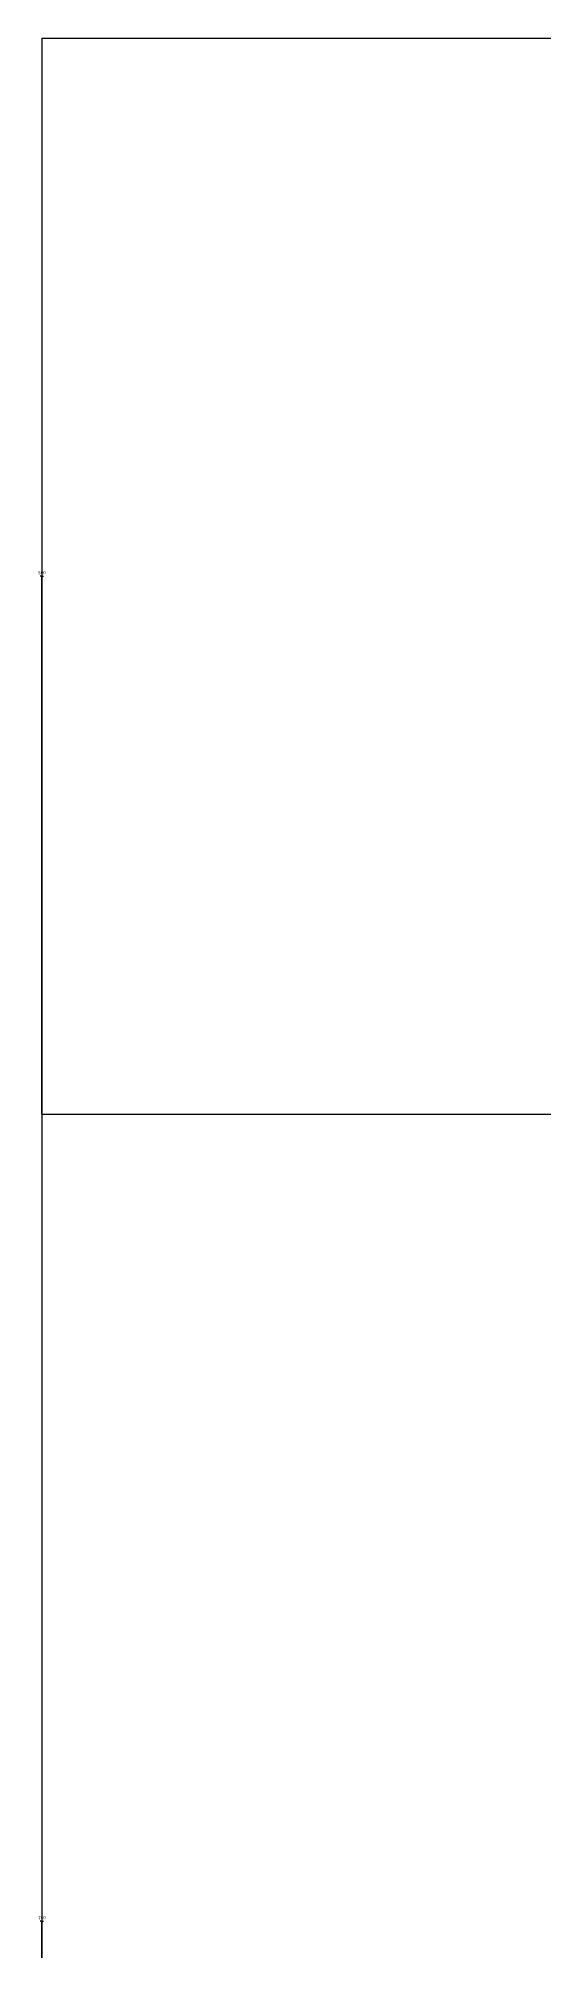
# Model space of a CAD drawing. Header units: metres. Extents: x 4568 to 182545, y -86951 to 35529.
# Drawn here: x 25852 to 26010, y -67798 to -67201 of the extents above; entities that cross this region are included whole.
import ezdxf

# ---------------------------------------------------------------- set-up
doc = ezdxf.new("R2010")
doc.units = ezdxf.units.M
for name, color, linetype in [('AXIS', 9, 'Continuous'), ('CCX', 7, 'Continuous'), ('LIS', 2, 'Continuous')]:
    doc.layers.add(name, color=color, linetype=linetype)
doc.dimstyles.get("Standard").update_dxf_attribs({"dimtxt": 2.5, "dimasz": 2.5, "dimexe": 1.25, "dimexo": 0.625, "dimtad": 1, "dimcen": 2.5, "dimazin": 3, "dimtfac": 1, "dimtmove": 0, "dimatfit": 3})

# ---------------------------------------------------------------- blocks, each defined once
blk = doc.blocks.new('_CLOSEDFILLED')
at = {"color": 0, "linetype": 'BYBLOCK'}
blk.add_solid([(-1, 0.2), (0, 0), (-1, -0.2)], dxfattribs=at)
blk = doc.blocks.new('*D512')
for p, q in [((25852.94, -67537.04), (25852.94, -67789.17)), ((25852.69, -67789.17), (25852.44, -67789.17)), ((25852.94, -68041.3), (25852.94, -67789.17)), ((25852.94, -67789.17), (25852.94, -67789.17)), ((25853.19, -67789.17), (25853.44, -67789.17))]:
    blk.add_line(p, q)
at = {"layer": 'Defpoints'}
for p in [(25852.94, -67537.04), (25852.94, -67789.17), (25852.94, -68041.3)]:
    blk.add_point(p, dxfattribs=at)
at = {"layer": 'CCX', "xscale": 0.25, "yscale": 0.25}
blk.add_blockref('_CLOSEDFILLED', (25852.94, -67789.17), dxfattribs=at)
at = {"layer": 'CCX', "xscale": 0.25, "yscale": 0.25, "rotation": 180}
blk.add_blockref('_CLOSEDFILLED', (25852.94, -67789.17), dxfattribs=at)
at = {"layer": 'CCX', "insert": (25852.94, -67788.045), "char_height": 1, "attachment_point": 5}
blk.add_mtext('750', dxfattribs=at)
blk = doc.blocks.new('*D514')
for p, q in [((25852.94, -67200.86), (25852.94, -67368.95)), ((25852.69, -67368.95), (25852.44, -67368.95)), ((25852.94, -67537.04), (25852.94, -67368.95)), ((25852.94, -67368.95), (25852.94, -67368.95)), ((25853.19, -67368.95), (25853.44, -67368.95))]:
    blk.add_line(p, q)
at = {"layer": 'Defpoints'}
for p in [(25852.94, -67200.86), (25852.94, -67368.95), (25852.94, -67537.04)]:
    blk.add_point(p, dxfattribs=at)
at = {"layer": 'CCX', "xscale": 0.25, "yscale": 0.25}
blk.add_blockref('_CLOSEDFILLED', (25852.94, -67368.95), dxfattribs=at)
at = {"layer": 'CCX', "xscale": 0.25, "yscale": 0.25, "rotation": 180}
blk.add_blockref('_CLOSEDFILLED', (25852.94, -67368.95), dxfattribs=at)
at = {"layer": 'CCX', "insert": (25852.94, -67367.825), "char_height": 1, "attachment_point": 5}
blk.add_mtext('500', dxfattribs=at)

msp = doc.modelspace()

# ---------------------------------------------------------------- linework, layer by layer
at = {"layer": 'AXIS'}
msp.add_line((25852.94, -67537.04), (28542.33, -67537.04), dxfattribs=at)
at = {"layer": 'LIS'}
for q in [(28542.33, -67200.86), (25852.94, -68881.73)]:
    msp.add_line((25852.94, -67200.86), q, dxfattribs=at)

# ---------------------------------------------------------------- dimensions: what is measured, and where the dimension line sits
at = {"layer": 'CCX'}
for base, p1, p2, text, picture, middle in [((25852.94, -67368.95), (25852.94, -67537.04), (25852.94, -67200.86), '500', '*D514', (25852.94, -67367.825)), ((25852.94, -67789.17), (25852.94, -68041.3), (25852.94, -67537.04), '750', '*D512', (25852.94, -67788.045))]:
    dim = msp.add_linear_dim(base=base, p1=p1, p2=p2, text=text, dimstyle='Standard', dxfattribs=at)
    dim.commit()
    dim.dimension.update_dxf_attribs({"geometry": picture, "text_midpoint": middle})

doc.saveas('drawing.dxf')
